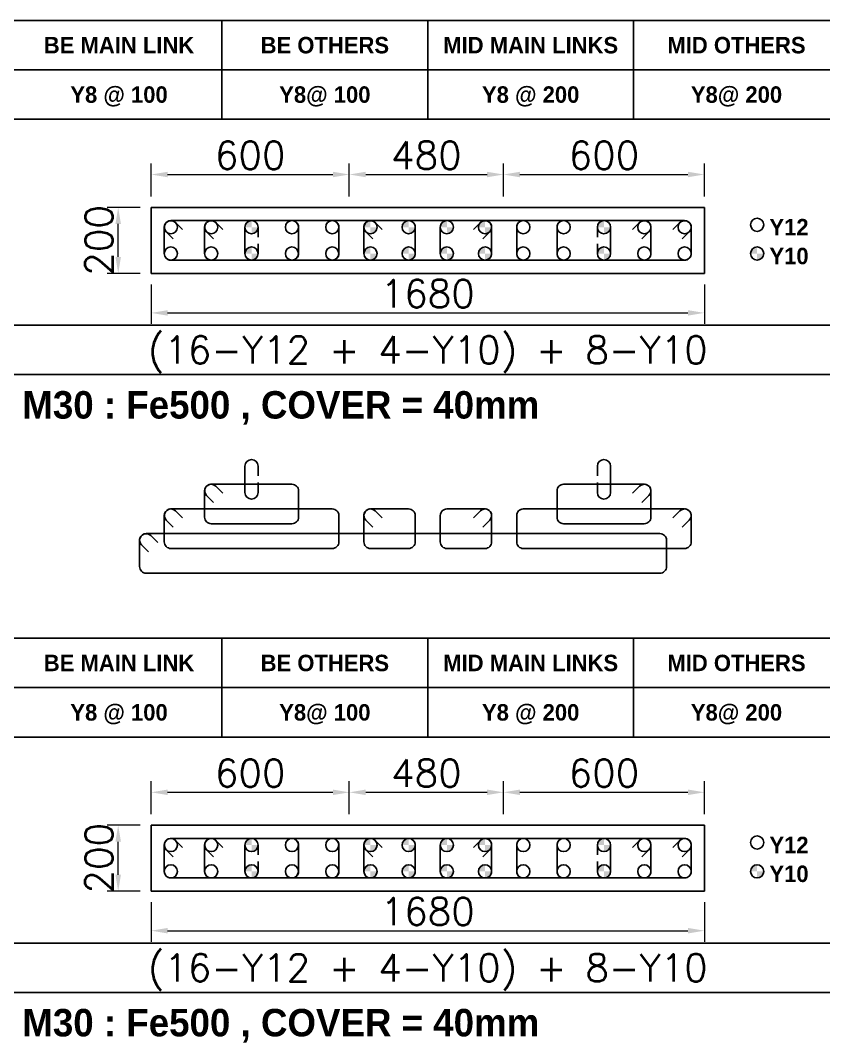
# Model space of a CAD drawing. Header units: millimetres. Extents: x -28707963 to -28231469, y 696001 to 896471.
# Drawn here: x -28305497 to -28298180, y 846090 to 855396 of the extents above; entities that cross this region are included whole.
import ezdxf
from ezdxf.enums import TextEntityAlignment as Align

# ---------------------------------------------------------------- set-up
doc = ezdxf.new("R2010")
doc.units = ezdxf.units.MM
doc.header["$MEASUREMENT"] = 0
doc.header["$PDMODE"] = 34
doc.header["$PDSIZE"] = -8
doc.layers.get('0').update_dxf_attribs({"lineweight": 5})
for name, color, linetype in [('09 COL TEXT-SCH', 2, 'Continuous'), ('14 REINF', 6, 'Continuous'), ('22 TABLE FRAME', 5, 'Continuous'), ('23 STIRRUPS', 5, 'Continuous'), ('TEXT', 4, 'Continuous')]:
    doc.layers.add(name, color=color, linetype=linetype)
doc.layers.add('19 COLUMN', color=1, linetype='Continuous', lineweight=25)
doc.styles.add('adani bold', font='')
doc.styles.add('ROMANS', font='simplex.shx')
doc.styles.get('adani bold').set_extended_font_data('Adani Bold', bold=True)
doc.dimstyles.new('D 50', dxfattribs={"dimscale": 100, "dimtxt": 3, "dimasz": 1.5, "dimexe": 1, "dimexo": 1, "dimgap": 0.5, "dimtad": 1, "dimdec": 0, "dimdsep": 46, "dimtxsty": 'ROMANS', "dimcen": 2.5, "dimclrd": 5, "dimclre": 5, "dimclrt": 4, "dimadec": 0, "dimazin": 0, "dimtfac": 1, "dimtdec": 0, "dimtmove": 0, "dimatfit": 3, "dimfxl": 1, "dimlwd": 0, "dimlwe": 0, "dimarcsym": 0})

# ---------------------------------------------------------------- blocks, each defined once
blk = doc.blocks.new('*D95')
at = {"color": 5, "lineweight": 0, "transparency": 16777216}
for p, q in [((-28304306.1, 847368.4), (-28304306.1, 847008.4)), ((-28299266.1, 847368.4), (-28299266.1, 847008.4)), ((-28304156.1, 847108.4), (-28299416.1, 847108.4))]:
    blk.add_line(p, q, dxfattribs=at)
at = {"color": 5, "transparency": 16777216}
for points in [[(-28304156.1, 847133.4), (-28304156.1, 847083.4), (-28304306.1, 847108.4)], [(-28299416.1, 847083.4), (-28299416.1, 847133.4), (-28299266.1, 847108.4)]]:
    blk.add_solid(points, dxfattribs=at)
at = {"layer": 'Defpoints', "color": 0, "transparency": 16777216}
for p in [(-28304306.1, 847468.4), (-28299266.1, 847468.4), (-28299266.1, 847108.4)]:
    blk.add_point(p, dxfattribs=at)
at = {"color": 4, "transparency": 16777216, "insert": (-28301786.1, 847283.4), "char_height": 250, "attachment_point": 5, "style": 'ROMANS'}
blk.add_mtext('1680', dxfattribs=at)
blk = doc.blocks.new('*D96')
at = {"color": 5, "lineweight": 0, "transparency": 16777216}
for p, q in [((-28304306.1, 852993.4), (-28304306.1, 852633.4)), ((-28299266.1, 852993.4), (-28299266.1, 852633.4)), ((-28304156.1, 852733.4), (-28299416.1, 852733.4))]:
    blk.add_line(p, q, dxfattribs=at)
at = {"color": 5, "transparency": 16777216}
for points in [[(-28304156.1, 852758.4), (-28304156.1, 852708.4), (-28304306.1, 852733.4)], [(-28299416.1, 852708.4), (-28299416.1, 852758.4), (-28299266.1, 852733.4)]]:
    blk.add_solid(points, dxfattribs=at)
at = {"layer": 'Defpoints', "color": 0, "transparency": 16777216}
for p in [(-28304306.1, 853093.4), (-28299266.1, 853093.4), (-28299266.1, 852733.4)]:
    blk.add_point(p, dxfattribs=at)
at = {"color": 4, "transparency": 16777216, "insert": (-28301786.1, 852908.4), "char_height": 250, "attachment_point": 5, "style": 'ROMANS'}
blk.add_mtext('1680', dxfattribs=at)
blk = doc.blocks.new('*D403')
at = {"color": 5, "lineweight": 0, "transparency": 16777216}
for p, q in [((-28304406.1, 848068.4), (-28304706.1, 848068.4)), ((-28304606.1, 847618.4), (-28304606.1, 847918.4)), ((-28304406.1, 847468.4), (-28304706.1, 847468.4))]:
    blk.add_line(p, q, dxfattribs=at)
at = {"color": 5, "transparency": 16777216}
for points in [[(-28304581.1, 847918.4), (-28304631.1, 847918.4), (-28304606.1, 848068.4)], [(-28304631.1, 847618.4), (-28304581.1, 847618.4), (-28304606.1, 847468.4)]]:
    blk.add_solid(points, dxfattribs=at)
at = {"layer": 'Defpoints', "color": 0, "transparency": 16777216}
for p in [(-28304606.1, 848068.4), (-28304306.1, 848068.4), (-28304306.1, 847468.4)]:
    blk.add_point(p, dxfattribs=at)
at = {"color": 4, "transparency": 16777216, "insert": (-28304781.1, 847768.4), "char_height": 250, "attachment_point": 5, "rotation": 90, "style": 'ROMANS'}
blk.add_mtext('200', dxfattribs=at)
blk = doc.blocks.new('*D404')
at = {"color": 5, "lineweight": 0, "transparency": 16777216}
for p, q in [((-28304306.1, 848168.4), (-28304306.1, 848468.4)), ((-28302500.7, 848168.4), (-28302500.7, 848468.4)), ((-28304156.1, 848368.4), (-28302650.7, 848368.4))]:
    blk.add_line(p, q, dxfattribs=at)
at = {"color": 5, "transparency": 16777216}
for points in [[(-28304156.1, 848393.4), (-28304156.1, 848343.4), (-28304306.1, 848368.4)], [(-28302650.7, 848343.4), (-28302650.7, 848393.4), (-28302500.7, 848368.4)]]:
    blk.add_solid(points, dxfattribs=at)
at = {"layer": 'Defpoints', "color": 0, "transparency": 16777216}
for p in [(-28302500.7, 848368.4), (-28304306.1, 848068.4), (-28302500.7, 848068.4)]:
    blk.add_point(p, dxfattribs=at)
at = {"color": 4, "transparency": 16777216, "insert": (-28303403.4, 848543.4), "char_height": 250, "attachment_point": 5, "style": 'ROMANS'}
blk.add_mtext('600', dxfattribs=at)
blk = doc.blocks.new('*D405')
at = {"color": 5, "lineweight": 0, "transparency": 16777216}
for p, q in [((-28302500.7, 848168.4), (-28302500.7, 848468.4)), ((-28301096.4, 848168.4), (-28301096.4, 848468.4)), ((-28302350.7, 848368.4), (-28301246.4, 848368.4))]:
    blk.add_line(p, q, dxfattribs=at)
at = {"color": 5, "transparency": 16777216}
for points in [[(-28302350.7, 848393.4), (-28302350.7, 848343.4), (-28302500.7, 848368.4)], [(-28301246.4, 848343.4), (-28301246.4, 848393.4), (-28301096.4, 848368.4)]]:
    blk.add_solid(points, dxfattribs=at)
at = {"layer": 'Defpoints', "color": 0, "transparency": 16777216}
for p in [(-28301096.4, 848368.4), (-28302500.7, 848068.4), (-28301096.4, 848068.4)]:
    blk.add_point(p, dxfattribs=at)
at = {"color": 4, "transparency": 16777216, "insert": (-28301798.6, 848543.4), "char_height": 250, "attachment_point": 5, "style": 'ROMANS'}
blk.add_mtext('480', dxfattribs=at)
blk = doc.blocks.new('*D406')
at = {"color": 5, "lineweight": 0, "transparency": 16777216}
for p, q in [((-28301096.4, 848168.4), (-28301096.4, 848468.4)), ((-28299266.1, 848168.4), (-28299266.1, 848468.4)), ((-28300946.4, 848368.4), (-28299416.1, 848368.4))]:
    blk.add_line(p, q, dxfattribs=at)
at = {"color": 5, "transparency": 16777216}
for points in [[(-28300946.4, 848393.4), (-28300946.4, 848343.4), (-28301096.4, 848368.4)], [(-28299416.1, 848343.4), (-28299416.1, 848393.4), (-28299266.1, 848368.4)]]:
    blk.add_solid(points, dxfattribs=at)
at = {"layer": 'Defpoints', "color": 0, "transparency": 16777216}
for p in [(-28299266.1, 848368.4), (-28301096.4, 848068.4), (-28299266.1, 848068.4)]:
    blk.add_point(p, dxfattribs=at)
at = {"color": 4, "transparency": 16777216, "insert": (-28300181.3, 848543.4), "char_height": 250, "attachment_point": 5, "style": 'ROMANS'}
blk.add_mtext('600', dxfattribs=at)
blk = doc.blocks.new('*D407')
at = {"color": 5, "lineweight": 0, "transparency": 16777216}
for p, q in [((-28304406.1, 853693.4), (-28304706.1, 853693.4)), ((-28304606.1, 853243.4), (-28304606.1, 853543.4)), ((-28304406.1, 853093.4), (-28304706.1, 853093.4))]:
    blk.add_line(p, q, dxfattribs=at)
at = {"color": 5, "transparency": 16777216}
for points in [[(-28304581.1, 853543.4), (-28304631.1, 853543.4), (-28304606.1, 853693.4)], [(-28304631.1, 853243.4), (-28304581.1, 853243.4), (-28304606.1, 853093.4)]]:
    blk.add_solid(points, dxfattribs=at)
at = {"layer": 'Defpoints', "color": 0, "transparency": 16777216}
for p in [(-28304606.1, 853693.4), (-28304306.1, 853693.4), (-28304306.1, 853093.4)]:
    blk.add_point(p, dxfattribs=at)
at = {"color": 4, "transparency": 16777216, "insert": (-28304781.1, 853393.4), "char_height": 250, "attachment_point": 5, "rotation": 90, "style": 'ROMANS'}
blk.add_mtext('200', dxfattribs=at)
blk = doc.blocks.new('*D408')
at = {"color": 5, "lineweight": 0, "transparency": 16777216}
for p, q in [((-28304306.1, 853793.4), (-28304306.1, 854093.4)), ((-28302500.7, 853793.4), (-28302500.7, 854093.4)), ((-28304156.1, 853993.4), (-28302650.7, 853993.4))]:
    blk.add_line(p, q, dxfattribs=at)
at = {"color": 5, "transparency": 16777216}
for points in [[(-28304156.1, 854018.4), (-28304156.1, 853968.4), (-28304306.1, 853993.4)], [(-28302650.7, 853968.4), (-28302650.7, 854018.4), (-28302500.7, 853993.4)]]:
    blk.add_solid(points, dxfattribs=at)
at = {"layer": 'Defpoints', "color": 0, "transparency": 16777216}
for p in [(-28302500.7, 853993.4), (-28304306.1, 853693.4), (-28302500.7, 853693.4)]:
    blk.add_point(p, dxfattribs=at)
at = {"color": 4, "transparency": 16777216, "insert": (-28303403.4, 854168.4), "char_height": 250, "attachment_point": 5, "style": 'ROMANS'}
blk.add_mtext('600', dxfattribs=at)
blk = doc.blocks.new('*D409')
at = {"color": 5, "lineweight": 0, "transparency": 16777216}
for p, q in [((-28302500.7, 853793.4), (-28302500.7, 854093.4)), ((-28301096.4, 853793.4), (-28301096.4, 854093.4)), ((-28302350.7, 853993.4), (-28301246.4, 853993.4))]:
    blk.add_line(p, q, dxfattribs=at)
at = {"color": 5, "transparency": 16777216}
for points in [[(-28302350.7, 854018.4), (-28302350.7, 853968.4), (-28302500.7, 853993.4)], [(-28301246.4, 853968.4), (-28301246.4, 854018.4), (-28301096.4, 853993.4)]]:
    blk.add_solid(points, dxfattribs=at)
at = {"layer": 'Defpoints', "color": 0, "transparency": 16777216}
for p in [(-28301096.4, 853993.4), (-28302500.7, 853693.4), (-28301096.4, 853693.4)]:
    blk.add_point(p, dxfattribs=at)
at = {"color": 4, "transparency": 16777216, "insert": (-28301798.6, 854168.4), "char_height": 250, "attachment_point": 5, "style": 'ROMANS'}
blk.add_mtext('480', dxfattribs=at)
blk = doc.blocks.new('*D410')
at = {"color": 5, "lineweight": 0, "transparency": 16777216}
for p, q in [((-28301096.4, 853793.4), (-28301096.4, 854093.4)), ((-28299266.1, 853793.4), (-28299266.1, 854093.4)), ((-28300946.4, 853993.4), (-28299416.1, 853993.4))]:
    blk.add_line(p, q, dxfattribs=at)
at = {"color": 5, "transparency": 16777216}
for points in [[(-28300946.4, 854018.4), (-28300946.4, 853968.4), (-28301096.4, 853993.4)], [(-28299416.1, 853968.4), (-28299416.1, 854018.4), (-28299266.1, 853993.4)]]:
    blk.add_solid(points, dxfattribs=at)
at = {"layer": 'Defpoints', "color": 0, "transparency": 16777216}
for p in [(-28299266.1, 853993.4), (-28301096.4, 853693.4), (-28299266.1, 853693.4)]:
    blk.add_point(p, dxfattribs=at)
at = {"color": 4, "transparency": 16777216, "insert": (-28300181.3, 854168.4), "char_height": 250, "attachment_point": 5, "style": 'ROMANS'}
blk.add_mtext('600', dxfattribs=at)

msp = doc.modelspace()

# ---------------------------------------------------------------- hatches: boundary and pattern name
at = {"layer": '14 REINF'}
h = msp.add_hatch(color=6, dxfattribs=at)
edge = h.paths.add_edge_path(flags=0)
edge.add_line((-28303451.1, 853513.4), (-28303391.1, 853513.4))
edge.add_line((-28303391.1, 853513.4), (-28303391.1, 853573.4))
edge.add_arc((-28303391.1, 853513.4), 60, 90, 180)
edge = h.paths.add_edge_path(flags=0)
edge.add_line((-28303331.1, 853513.4), (-28303391.1, 853513.4))
edge.add_line((-28303391.1, 853513.4), (-28303391.1, 853453.4))
edge.add_arc((-28303391.1, 853513.4), 60, 270, 360)
h = msp.add_hatch(color=6, dxfattribs=at)
edge = h.paths.add_edge_path(flags=0)
edge.add_line((-28302368.1, 853513.4), (-28302308.1, 853513.4))
edge.add_line((-28302308.1, 853513.4), (-28302308.1, 853573.4))
edge.add_arc((-28302308.1, 853513.4), 60, 90, 180)
edge = h.paths.add_edge_path(flags=0)
edge.add_line((-28302248.1, 853513.4), (-28302308.1, 853513.4))
edge.add_line((-28302308.1, 853513.4), (-28302308.1, 853453.4))
edge.add_arc((-28302308.1, 853513.4), 60, 270, 360)
h = msp.add_hatch(color=6, dxfattribs=at)
edge = h.paths.add_edge_path(flags=0)
edge.add_line((-28302020.1, 853513.4), (-28301960.1, 853513.4))
edge.add_line((-28301960.1, 853513.4), (-28301960.1, 853573.4))
edge.add_arc((-28301960.1, 853513.4), 60, 90, 180)
edge = h.paths.add_edge_path(flags=0)
edge.add_line((-28301900.1, 853513.4), (-28301960.1, 853513.4))
edge.add_line((-28301960.1, 853513.4), (-28301960.1, 853453.4))
edge.add_arc((-28301960.1, 853513.4), 60, 270, 360)
h = msp.add_hatch(color=6, dxfattribs=at)
edge = h.paths.add_edge_path(flags=0)
edge.add_line((-28301672.1, 853513.4), (-28301612.1, 853513.4))
edge.add_line((-28301612.1, 853513.4), (-28301612.1, 853573.4))
edge.add_arc((-28301612.1, 853513.4), 60, 90, 180)
edge = h.paths.add_edge_path(flags=0)
edge.add_line((-28301552.1, 853513.4), (-28301612.1, 853513.4))
edge.add_line((-28301612.1, 853513.4), (-28301612.1, 853453.4))
edge.add_arc((-28301612.1, 853513.4), 60, 270, 360)
h = msp.add_hatch(color=6, dxfattribs=at)
edge = h.paths.add_edge_path(flags=0)
edge.add_line((-28301324.1, 853513.4), (-28301264.1, 853513.4))
edge.add_line((-28301264.1, 853513.4), (-28301264.1, 853573.4))
edge.add_arc((-28301264.1, 853513.4), 60, 90, 180)
edge = h.paths.add_edge_path(flags=0)
edge.add_line((-28301204.1, 853513.4), (-28301264.1, 853513.4))
edge.add_line((-28301264.1, 853513.4), (-28301264.1, 853453.4))
edge.add_arc((-28301264.1, 853513.4), 60, 270, 360)
h = msp.add_hatch(color=6, dxfattribs=at)
edge = h.paths.add_edge_path(flags=0)
edge.add_line((-28300241.1, 853513.4), (-28300181.1, 853513.4))
edge.add_line((-28300181.1, 853513.4), (-28300181.1, 853573.4))
edge.add_arc((-28300181.1, 853513.4), 60, 90, 180)
edge = h.paths.add_edge_path(flags=0)
edge.add_line((-28300121.1, 853513.4), (-28300181.1, 853513.4))
edge.add_line((-28300181.1, 853513.4), (-28300181.1, 853453.4))
edge.add_arc((-28300181.1, 853513.4), 60, 270, 360)
h = msp.add_hatch(color=6, dxfattribs=at)
edge = h.paths.add_edge_path(flags=0)
edge.add_line((-28303451.1, 853273.4), (-28303391.1, 853273.4))
edge.add_line((-28303391.1, 853273.4), (-28303391.1, 853333.4))
edge.add_arc((-28303391.1, 853273.4), 60, 90, 180)
edge = h.paths.add_edge_path(flags=0)
edge.add_line((-28303331.1, 853273.4), (-28303391.1, 853273.4))
edge.add_line((-28303391.1, 853273.4), (-28303391.1, 853213.4))
edge.add_arc((-28303391.1, 853273.4), 60, 270, 360)
h = msp.add_hatch(color=6, dxfattribs=at)
edge = h.paths.add_edge_path(flags=0)
edge.add_line((-28302368.1, 853273.4), (-28302308.1, 853273.4))
edge.add_line((-28302308.1, 853273.4), (-28302308.1, 853333.4))
edge.add_arc((-28302308.1, 853273.4), 60, 90, 180)
edge = h.paths.add_edge_path(flags=0)
edge.add_line((-28302248.1, 853273.4), (-28302308.1, 853273.4))
edge.add_line((-28302308.1, 853273.4), (-28302308.1, 853213.4))
edge.add_arc((-28302308.1, 853273.4), 60, 270, 360)
h = msp.add_hatch(color=6, dxfattribs=at)
edge = h.paths.add_edge_path(flags=0)
edge.add_line((-28302020.1, 853273.4), (-28301960.1, 853273.4))
edge.add_line((-28301960.1, 853273.4), (-28301960.1, 853333.4))
edge.add_arc((-28301960.1, 853273.4), 60, 90, 180)
edge = h.paths.add_edge_path(flags=0)
edge.add_line((-28301900.1, 853273.4), (-28301960.1, 853273.4))
edge.add_line((-28301960.1, 853273.4), (-28301960.1, 853213.4))
edge.add_arc((-28301960.1, 853273.4), 60, 270, 360)
h = msp.add_hatch(color=6, dxfattribs=at)
edge = h.paths.add_edge_path(flags=0)
edge.add_line((-28301672.1, 853273.4), (-28301612.1, 853273.4))
edge.add_line((-28301612.1, 853273.4), (-28301612.1, 853333.4))
edge.add_arc((-28301612.1, 853273.4), 60, 90, 180)
edge = h.paths.add_edge_path(flags=0)
edge.add_line((-28301552.1, 853273.4), (-28301612.1, 853273.4))
edge.add_line((-28301612.1, 853273.4), (-28301612.1, 853213.4))
edge.add_arc((-28301612.1, 853273.4), 60, 270, 360)
h = msp.add_hatch(color=6, dxfattribs=at)
edge = h.paths.add_edge_path(flags=0)
edge.add_line((-28301324.1, 853273.4), (-28301264.1, 853273.4))
edge.add_line((-28301264.1, 853273.4), (-28301264.1, 853333.4))
edge.add_arc((-28301264.1, 853273.4), 60, 90, 180)
edge = h.paths.add_edge_path(flags=0)
edge.add_line((-28301204.1, 853273.4), (-28301264.1, 853273.4))
edge.add_line((-28301264.1, 853273.4), (-28301264.1, 853213.4))
edge.add_arc((-28301264.1, 853273.4), 60, 270, 360)
h = msp.add_hatch(color=6, dxfattribs=at)
edge = h.paths.add_edge_path(flags=0)
edge.add_line((-28300241.1, 853273.4), (-28300181.1, 853273.4))
edge.add_line((-28300181.1, 853273.4), (-28300181.1, 853333.4))
edge.add_arc((-28300181.1, 853273.4), 60, 90, 180)
edge = h.paths.add_edge_path(flags=0)
edge.add_line((-28300121.1, 853273.4), (-28300181.1, 853273.4))
edge.add_line((-28300181.1, 853273.4), (-28300181.1, 853213.4))
edge.add_arc((-28300181.1, 853273.4), 60, 270, 360)
h = msp.add_hatch(color=6, dxfattribs=at)
edge = h.paths.add_edge_path(flags=0)
edge.add_line((-28298846.1, 853273.4), (-28298786.1, 853273.4))
edge.add_line((-28298786.1, 853273.4), (-28298786.1, 853333.4))
edge.add_arc((-28298786.1, 853273.4), 60, 90, 180)
edge = h.paths.add_edge_path(flags=0)
edge.add_line((-28298726.1, 853273.4), (-28298786.1, 853273.4))
edge.add_line((-28298786.1, 853273.4), (-28298786.1, 853213.4))
edge.add_arc((-28298786.1, 853273.4), 60, 270, 360)
h = msp.add_hatch(color=6, dxfattribs=at)
edge = h.paths.add_edge_path(flags=0)
edge.add_line((-28303451.1, 847888.4), (-28303391.1, 847888.4))
edge.add_line((-28303391.1, 847888.4), (-28303391.1, 847948.4))
edge.add_arc((-28303391.1, 847888.4), 60, 90, 180)
edge = h.paths.add_edge_path(flags=0)
edge.add_line((-28303331.1, 847888.4), (-28303391.1, 847888.4))
edge.add_line((-28303391.1, 847888.4), (-28303391.1, 847828.4))
edge.add_arc((-28303391.1, 847888.4), 60, 270, 360)
h = msp.add_hatch(color=6, dxfattribs=at)
edge = h.paths.add_edge_path(flags=0)
edge.add_line((-28302368.1, 847888.4), (-28302308.1, 847888.4))
edge.add_line((-28302308.1, 847888.4), (-28302308.1, 847948.4))
edge.add_arc((-28302308.1, 847888.4), 60, 90, 180)
edge = h.paths.add_edge_path(flags=0)
edge.add_line((-28302248.1, 847888.4), (-28302308.1, 847888.4))
edge.add_line((-28302308.1, 847888.4), (-28302308.1, 847828.4))
edge.add_arc((-28302308.1, 847888.4), 60, 270, 360)
h = msp.add_hatch(color=6, dxfattribs=at)
edge = h.paths.add_edge_path(flags=0)
edge.add_line((-28302020.1, 847888.4), (-28301960.1, 847888.4))
edge.add_line((-28301960.1, 847888.4), (-28301960.1, 847948.4))
edge.add_arc((-28301960.1, 847888.4), 60, 90, 180)
edge = h.paths.add_edge_path(flags=0)
edge.add_line((-28301900.1, 847888.4), (-28301960.1, 847888.4))
edge.add_line((-28301960.1, 847888.4), (-28301960.1, 847828.4))
edge.add_arc((-28301960.1, 847888.4), 60, 270, 360)
h = msp.add_hatch(color=6, dxfattribs=at)
edge = h.paths.add_edge_path(flags=0)
edge.add_line((-28301672.1, 847888.4), (-28301612.1, 847888.4))
edge.add_line((-28301612.1, 847888.4), (-28301612.1, 847948.4))
edge.add_arc((-28301612.1, 847888.4), 60, 90, 180)
edge = h.paths.add_edge_path(flags=0)
edge.add_line((-28301552.1, 847888.4), (-28301612.1, 847888.4))
edge.add_line((-28301612.1, 847888.4), (-28301612.1, 847828.4))
edge.add_arc((-28301612.1, 847888.4), 60, 270, 360)
h = msp.add_hatch(color=6, dxfattribs=at)
edge = h.paths.add_edge_path(flags=0)
edge.add_line((-28301324.1, 847888.4), (-28301264.1, 847888.4))
edge.add_line((-28301264.1, 847888.4), (-28301264.1, 847948.4))
edge.add_arc((-28301264.1, 847888.4), 60, 90, 180)
edge = h.paths.add_edge_path(flags=0)
edge.add_line((-28301204.1, 847888.4), (-28301264.1, 847888.4))
edge.add_line((-28301264.1, 847888.4), (-28301264.1, 847828.4))
edge.add_arc((-28301264.1, 847888.4), 60, 270, 360)
h = msp.add_hatch(color=6, dxfattribs=at)
edge = h.paths.add_edge_path(flags=0)
edge.add_line((-28300241.1, 847888.4), (-28300181.1, 847888.4))
edge.add_line((-28300181.1, 847888.4), (-28300181.1, 847948.4))
edge.add_arc((-28300181.1, 847888.4), 60, 90, 180)
edge = h.paths.add_edge_path(flags=0)
edge.add_line((-28300121.1, 847888.4), (-28300181.1, 847888.4))
edge.add_line((-28300181.1, 847888.4), (-28300181.1, 847828.4))
edge.add_arc((-28300181.1, 847888.4), 60, 270, 360)
h = msp.add_hatch(color=6, dxfattribs=at)
edge = h.paths.add_edge_path(flags=0)
edge.add_line((-28303451.1, 847648.4), (-28303391.1, 847648.4))
edge.add_line((-28303391.1, 847648.4), (-28303391.1, 847708.4))
edge.add_arc((-28303391.1, 847648.4), 60, 90, 180)
edge = h.paths.add_edge_path(flags=0)
edge.add_line((-28303331.1, 847648.4), (-28303391.1, 847648.4))
edge.add_line((-28303391.1, 847648.4), (-28303391.1, 847588.4))
edge.add_arc((-28303391.1, 847648.4), 60, 270, 360)
h = msp.add_hatch(color=6, dxfattribs=at)
edge = h.paths.add_edge_path(flags=0)
edge.add_line((-28302368.1, 847648.4), (-28302308.1, 847648.4))
edge.add_line((-28302308.1, 847648.4), (-28302308.1, 847708.4))
edge.add_arc((-28302308.1, 847648.4), 60, 90, 180)
edge = h.paths.add_edge_path(flags=0)
edge.add_line((-28302248.1, 847648.4), (-28302308.1, 847648.4))
edge.add_line((-28302308.1, 847648.4), (-28302308.1, 847588.4))
edge.add_arc((-28302308.1, 847648.4), 60, 270, 360)
h = msp.add_hatch(color=6, dxfattribs=at)
edge = h.paths.add_edge_path(flags=0)
edge.add_line((-28302020.1, 847648.4), (-28301960.1, 847648.4))
edge.add_line((-28301960.1, 847648.4), (-28301960.1, 847708.4))
edge.add_arc((-28301960.1, 847648.4), 60, 90, 180)
edge = h.paths.add_edge_path(flags=0)
edge.add_line((-28301900.1, 847648.4), (-28301960.1, 847648.4))
edge.add_line((-28301960.1, 847648.4), (-28301960.1, 847588.4))
edge.add_arc((-28301960.1, 847648.4), 60, 270, 360)
h = msp.add_hatch(color=6, dxfattribs=at)
edge = h.paths.add_edge_path(flags=0)
edge.add_line((-28301672.1, 847648.4), (-28301612.1, 847648.4))
edge.add_line((-28301612.1, 847648.4), (-28301612.1, 847708.4))
edge.add_arc((-28301612.1, 847648.4), 60, 90, 180)
edge = h.paths.add_edge_path(flags=0)
edge.add_line((-28301552.1, 847648.4), (-28301612.1, 847648.4))
edge.add_line((-28301612.1, 847648.4), (-28301612.1, 847588.4))
edge.add_arc((-28301612.1, 847648.4), 60, 270, 360)
h = msp.add_hatch(color=6, dxfattribs=at)
edge = h.paths.add_edge_path(flags=0)
edge.add_line((-28301324.1, 847648.4), (-28301264.1, 847648.4))
edge.add_line((-28301264.1, 847648.4), (-28301264.1, 847708.4))
edge.add_arc((-28301264.1, 847648.4), 60, 90, 180)
edge = h.paths.add_edge_path(flags=0)
edge.add_line((-28301204.1, 847648.4), (-28301264.1, 847648.4))
edge.add_line((-28301264.1, 847648.4), (-28301264.1, 847588.4))
edge.add_arc((-28301264.1, 847648.4), 60, 270, 360)
h = msp.add_hatch(color=6, dxfattribs=at)
edge = h.paths.add_edge_path(flags=0)
edge.add_line((-28300241.1, 847648.4), (-28300181.1, 847648.4))
edge.add_line((-28300181.1, 847648.4), (-28300181.1, 847708.4))
edge.add_arc((-28300181.1, 847648.4), 60, 90, 180)
edge = h.paths.add_edge_path(flags=0)
edge.add_line((-28300121.1, 847648.4), (-28300181.1, 847648.4))
edge.add_line((-28300181.1, 847648.4), (-28300181.1, 847588.4))
edge.add_arc((-28300181.1, 847648.4), 60, 270, 360)
h = msp.add_hatch(color=6, dxfattribs=at)
edge = h.paths.add_edge_path(flags=0)
edge.add_line((-28298846.1, 847648.4), (-28298786.1, 847648.4))
edge.add_line((-28298786.1, 847648.4), (-28298786.1, 847708.4))
edge.add_arc((-28298786.1, 847648.4), 60, 90, 180)
edge = h.paths.add_edge_path(flags=0)
edge.add_line((-28298726.1, 847648.4), (-28298786.1, 847648.4))
edge.add_line((-28298786.1, 847648.4), (-28298786.1, 847588.4))
edge.add_arc((-28298786.1, 847648.4), 60, 270, 360)

# ---------------------------------------------------------------- linework, layer by layer
at = {"layer": '14 REINF', "color": 6}
for centre in [(-28304126.1, 853513.4), (-28303758.6, 853513.4), (-28303391.1, 853513.4), (-28303023.6, 853513.4), (-28302656.1, 853513.4), (-28302308.1, 853513.4), (-28301960.1, 853513.4), (-28301612.1, 853513.4), (-28301264.1, 853513.4), (-28300916.1, 853513.4), (-28300548.6, 853513.4), (-28300181.1, 853513.4), (-28299813.6, 853513.4), (-28299446.1, 853513.4), (-28298786.1, 853535.9), (-28304126.1, 853273.4), (-28303758.6, 853273.4), (-28303391.1, 853273.4), (-28303023.6, 853273.4), (-28302656.1, 853273.4), (-28302308.1, 853273.4), (-28301960.1, 853273.4), (-28301612.1, 853273.4), (-28301264.1, 853273.4), (-28300916.1, 853273.4), (-28300548.6, 853273.4), (-28300181.1, 853273.4), (-28299813.6, 853273.4), (-28299446.1, 853273.4), (-28298786.1, 853273.4), (-28304126.1, 847888.4), (-28303758.6, 847888.4), (-28303391.1, 847888.4), (-28303023.6, 847888.4), (-28302656.1, 847888.4), (-28302308.1, 847888.4), (-28301960.1, 847888.4), (-28301612.1, 847888.4), (-28301264.1, 847888.4), (-28300916.1, 847888.4), (-28300548.6, 847888.4), (-28300181.1, 847888.4), (-28299813.6, 847888.4), (-28299446.1, 847888.4), (-28298786.1, 847910.9), (-28304126.1, 847648.4), (-28303758.6, 847648.4), (-28303391.1, 847648.4), (-28303023.6, 847648.4), (-28302656.1, 847648.4), (-28302308.1, 847648.4), (-28301960.1, 847648.4), (-28301612.1, 847648.4), (-28301264.1, 847648.4), (-28300916.1, 847648.4), (-28300548.6, 847648.4), (-28300181.1, 847648.4), (-28299813.6, 847648.4), (-28299446.1, 847648.4), (-28298786.1, 847648.4)]:
    msp.add_circle(centre, 60, dxfattribs=at)
at = {"layer": '19 COLUMN', "color": 4}
for points in [[(-28299266.1, 853693.4), (-28304306.1, 853693.4)], [(-28304306.1, 853693.4), (-28304306.1, 853093.4)], [(-28299266.1, 853093.4), (-28299266.1, 853693.4)], [(-28304306.1, 853093.4), (-28299266.1, 853093.4)], [(-28299266.1, 848068.4), (-28304306.1, 848068.4)], [(-28304306.1, 848068.4), (-28304306.1, 847468.4)], [(-28299266.1, 847468.4), (-28299266.1, 848068.4)], [(-28304306.1, 847468.4), (-28299266.1, 847468.4)]]:
    msp.add_lwpolyline(points, dxfattribs=at)
at = {"layer": '22 TABLE FRAME', "color": 5, "linetype": 'Continuous'}
for p, q in [((-28330286.1, 855396.2), (-28245536.1, 855396.2)), ((-28303661.1, 855396.2), (-28303661.1, 854496.2)), ((-28301786.1, 855396.2), (-28301786.1, 854496.2)), ((-28299911.1, 855396.2), (-28299911.1, 854496.2)), ((-28330286.1, 854946.2), (-28245536.1, 854946.2)), ((-28330286.1, 854496.2), (-28245536.1, 854496.2)), ((-28330286.1, 852621.2), (-28245536.1, 852621.2)), ((-28334786.1, 852171.2), (-28245536.1, 852171.2)), ((-28330286.1, 849771.2), (-28245536.1, 849771.2)), ((-28303661.1, 849771.2), (-28303661.1, 848871.2)), ((-28301786.1, 849771.2), (-28301786.1, 848871.2)), ((-28299911.1, 849771.2), (-28299911.1, 848871.2)), ((-28330286.1, 849321.2), (-28245536.1, 849321.2)), ((-28330286.1, 848871.2), (-28245536.1, 848871.2)), ((-28330286.1, 846996.2), (-28245536.1, 846996.2)), ((-28334786.1, 846546.2), (-28245536.1, 846546.2))]:
    msp.add_line(p, q, dxfattribs=at)
at = {"layer": '23 STIRRUPS', "color": 5}
for points in [[(-28304104.9, 853407.3), (-28304168.5, 853470.9, -0.668178), (-28304126.1, 853573.4), (-28299446.1, 853573.4, -0.414214), (-28299386.1, 853513.4), (-28299386.1, 853273.4, -0.414214), (-28299446.1, 853213.4), (-28304126.1, 853213.4, -0.414214), (-28304186.1, 853273.4), (-28304186.1, 853513.4, -0.668179), (-28304083.7, 853555.8), (-28304020, 853492.1)], [(-28304104.9, 853407.3), (-28304168.5, 853470.9, -0.668178), (-28304126.1, 853573.4), (-28302656.1, 853573.4, -0.414214), (-28302596.1, 853513.4), (-28302596.1, 853273.4, -0.414214), (-28302656.1, 853213.4), (-28304126.1, 853213.4, -0.414214), (-28304186.1, 853273.4), (-28304186.1, 853513.4, -0.668179), (-28304083.7, 853555.8), (-28304020, 853492.1)], [(-28303737.4, 853407.3), (-28303801, 853470.9, -0.668178), (-28303758.6, 853573.4), (-28303023.6, 853573.4, -0.414214), (-28302963.6, 853513.4), (-28302963.6, 853273.4, -0.414214), (-28303023.6, 853213.4), (-28303758.6, 853213.4, -0.414214), (-28303818.6, 853273.4), (-28303818.6, 853513.4, -0.668179), (-28303716.2, 853555.8), (-28303652.5, 853492.1)], [(-28303331.1, 853363.4), (-28303331.1, 853273.4, -1), (-28303451.1, 853273.4), (-28303451.1, 853513.4, -1), (-28303331.1, 853513.4), (-28303331.1, 853423.4)], [(-28302286.9, 853407.3), (-28302350.5, 853470.9, -0.668178), (-28302308.1, 853573.4), (-28301960.1, 853573.4, -0.414214), (-28301900.1, 853513.4), (-28301900.1, 853273.4, -0.414214), (-28301960.1, 853213.4), (-28302308.1, 853213.4, -0.414214), (-28302368.1, 853273.4), (-28302368.1, 853513.4, -0.668179), (-28302265.7, 853555.8), (-28302202, 853492.1)], [(-28301370.2, 853492.1), (-28301306.5, 853555.8, -0.668179), (-28301204.1, 853513.4), (-28301204.1, 853273.4, -0.414214), (-28301264.1, 853213.4), (-28301612.1, 853213.4, -0.414214), (-28301672.1, 853273.4), (-28301672.1, 853513.4, -0.414214), (-28301612.1, 853573.4), (-28301264.1, 853573.4, -0.668178), (-28301221.7, 853470.9), (-28301285.3, 853407.3)], [(-28299552.2, 853492.1), (-28299488.5, 853555.8, -0.668179), (-28299386.1, 853513.4), (-28299386.1, 853273.4, -0.414214), (-28299446.1, 853213.4), (-28300916.1, 853213.4, -0.414214), (-28300976.1, 853273.4), (-28300976.1, 853513.4, -0.414214), (-28300916.1, 853573.4), (-28299446.1, 853573.4, -0.668178), (-28299403.7, 853470.9), (-28299467.3, 853407.3)], [(-28299919.7, 853492.1), (-28299856, 853555.8, -0.668179), (-28299753.6, 853513.4), (-28299753.6, 853273.4, -0.414214), (-28299813.6, 853213.4), (-28300548.6, 853213.4, -0.414214), (-28300608.6, 853273.4), (-28300608.6, 853513.4, -0.414214), (-28300548.6, 853573.4), (-28299813.6, 853573.4, -0.668178), (-28299771.2, 853470.9), (-28299834.8, 853407.3)], [(-28300241.1, 853423.4), (-28300241.1, 853513.4, -1), (-28300121.1, 853513.4), (-28300121.1, 853273.4, -1), (-28300241.1, 853273.4), (-28300241.1, 853363.4)], [(-28303331.1, 851188.4), (-28303331.1, 851098.4, -1), (-28303451.1, 851098.4), (-28303451.1, 851338.4, -1), (-28303331.1, 851338.4), (-28303331.1, 851248.4)], [(-28300241.1, 851248.4), (-28300241.1, 851338.4, -1), (-28300121.1, 851338.4), (-28300121.1, 851098.4, -1), (-28300241.1, 851098.4), (-28300241.1, 851188.4)], [(-28303737.4, 851007.3), (-28303801, 851070.9, -0.668178), (-28303758.6, 851173.4), (-28303023.6, 851173.4, -0.414214), (-28302963.6, 851113.4), (-28302963.6, 850873.4, -0.414214), (-28303023.6, 850813.4), (-28303758.6, 850813.4, -0.414214), (-28303818.6, 850873.4), (-28303818.6, 851113.4, -0.668179), (-28303716.2, 851155.8), (-28303652.5, 851092.1)], [(-28299919.7, 851092.1), (-28299856, 851155.8, -0.668179), (-28299753.6, 851113.4), (-28299753.6, 850873.4, -0.414214), (-28299813.6, 850813.4), (-28300548.6, 850813.4, -0.414214), (-28300608.6, 850873.4), (-28300608.6, 851113.4, -0.414214), (-28300548.6, 851173.4), (-28299813.6, 851173.4, -0.668178), (-28299771.2, 851070.9), (-28299834.8, 851007.3)], [(-28304104.9, 850782.3), (-28304168.5, 850845.9, -0.668178), (-28304126.1, 850948.4), (-28302656.1, 850948.4, -0.414214), (-28302596.1, 850888.4), (-28302596.1, 850648.4, -0.414214), (-28302656.1, 850588.4), (-28304126.1, 850588.4, -0.414214), (-28304186.1, 850648.4), (-28304186.1, 850888.4, -0.668179), (-28304083.7, 850930.8), (-28304020, 850867.1)], [(-28302286.9, 850782.3), (-28302350.5, 850845.9, -0.668178), (-28302308.1, 850948.4), (-28301960.1, 850948.4, -0.414214), (-28301900.1, 850888.4), (-28301900.1, 850648.4, -0.414214), (-28301960.1, 850588.4), (-28302308.1, 850588.4, -0.414214), (-28302368.1, 850648.4), (-28302368.1, 850888.4, -0.668179), (-28302265.7, 850930.8), (-28302202, 850867.1)], [(-28301370.2, 850867.1), (-28301306.5, 850930.8, -0.668179), (-28301204.1, 850888.4), (-28301204.1, 850648.4, -0.414214), (-28301264.1, 850588.4), (-28301612.1, 850588.4, -0.414214), (-28301672.1, 850648.4), (-28301672.1, 850888.4, -0.414214), (-28301612.1, 850948.4), (-28301264.1, 850948.4, -0.668178), (-28301221.7, 850845.9), (-28301285.3, 850782.3)], [(-28299552.2, 850867.1), (-28299488.5, 850930.8, -0.668179), (-28299386.1, 850888.4), (-28299386.1, 850648.4, -0.414214), (-28299446.1, 850588.4), (-28300916.1, 850588.4, -0.414214), (-28300976.1, 850648.4), (-28300976.1, 850888.4, -0.414214), (-28300916.1, 850948.4), (-28299446.1, 850948.4, -0.668178), (-28299403.7, 850845.9), (-28299467.3, 850782.3)], [(-28304329.9, 850557.3), (-28304393.5, 850620.9, -0.668178), (-28304351.1, 850723.4), (-28299671.1, 850723.4, -0.414214), (-28299611.1, 850663.4), (-28299611.1, 850423.4, -0.414214), (-28299671.1, 850363.4), (-28304351.1, 850363.4, -0.414214), (-28304411.1, 850423.4), (-28304411.1, 850663.4, -0.668179), (-28304308.7, 850705.8), (-28304245, 850642.1)], [(-28304104.9, 847782.3), (-28304168.5, 847845.9, -0.668178), (-28304126.1, 847948.4), (-28299446.1, 847948.4, -0.414214), (-28299386.1, 847888.4), (-28299386.1, 847648.4, -0.414214), (-28299446.1, 847588.4), (-28304126.1, 847588.4, -0.414214), (-28304186.1, 847648.4), (-28304186.1, 847888.4, -0.668179), (-28304083.7, 847930.8), (-28304020, 847867.1)], [(-28304104.9, 847782.3), (-28304168.5, 847845.9, -0.668178), (-28304126.1, 847948.4), (-28302656.1, 847948.4, -0.414214), (-28302596.1, 847888.4), (-28302596.1, 847648.4, -0.414214), (-28302656.1, 847588.4), (-28304126.1, 847588.4, -0.414214), (-28304186.1, 847648.4), (-28304186.1, 847888.4, -0.668179), (-28304083.7, 847930.8), (-28304020, 847867.1)], [(-28303737.4, 847782.3), (-28303801, 847845.9, -0.668178), (-28303758.6, 847948.4), (-28303023.6, 847948.4, -0.414214), (-28302963.6, 847888.4), (-28302963.6, 847648.4, -0.414214), (-28303023.6, 847588.4), (-28303758.6, 847588.4, -0.414214), (-28303818.6, 847648.4), (-28303818.6, 847888.4, -0.668179), (-28303716.2, 847930.8), (-28303652.5, 847867.1)], [(-28303331.1, 847738.4), (-28303331.1, 847648.4, -1), (-28303451.1, 847648.4), (-28303451.1, 847888.4, -1), (-28303331.1, 847888.4), (-28303331.1, 847798.4)], [(-28302286.9, 847782.3), (-28302350.5, 847845.9, -0.668178), (-28302308.1, 847948.4), (-28301960.1, 847948.4, -0.414214), (-28301900.1, 847888.4), (-28301900.1, 847648.4, -0.414214), (-28301960.1, 847588.4), (-28302308.1, 847588.4, -0.414214), (-28302368.1, 847648.4), (-28302368.1, 847888.4, -0.668179), (-28302265.7, 847930.8), (-28302202, 847867.1)], [(-28301370.2, 847867.1), (-28301306.5, 847930.8, -0.668179), (-28301204.1, 847888.4), (-28301204.1, 847648.4, -0.414214), (-28301264.1, 847588.4), (-28301612.1, 847588.4, -0.414214), (-28301672.1, 847648.4), (-28301672.1, 847888.4, -0.414214), (-28301612.1, 847948.4), (-28301264.1, 847948.4, -0.668178), (-28301221.7, 847845.9), (-28301285.3, 847782.3)], [(-28299552.2, 847867.1), (-28299488.5, 847930.8, -0.668179), (-28299386.1, 847888.4), (-28299386.1, 847648.4, -0.414214), (-28299446.1, 847588.4), (-28300916.1, 847588.4, -0.414214), (-28300976.1, 847648.4), (-28300976.1, 847888.4, -0.414214), (-28300916.1, 847948.4), (-28299446.1, 847948.4, -0.668178), (-28299403.7, 847845.9), (-28299467.3, 847782.3)], [(-28299919.7, 847867.1), (-28299856, 847930.8, -0.668179), (-28299753.6, 847888.4), (-28299753.6, 847648.4, -0.414214), (-28299813.6, 847588.4), (-28300548.6, 847588.4, -0.414214), (-28300608.6, 847648.4), (-28300608.6, 847888.4, -0.414214), (-28300548.6, 847948.4), (-28299813.6, 847948.4, -0.668178), (-28299771.2, 847845.9), (-28299834.8, 847782.3)], [(-28300241.1, 847798.4), (-28300241.1, 847888.4, -1), (-28300121.1, 847888.4), (-28300121.1, 847648.4, -1), (-28300241.1, 847648.4), (-28300241.1, 847738.4)]]:
    msp.add_lwpolyline(points, format="xyb", dxfattribs=at)

# ---------------------------------------------------------------- texts
at = {"layer": '09 COL TEXT-SCH', "color": 3, "linetype": 'Continuous', "style": 'ROMANS'}
for p in [(-28301786.1, 852396.2), (-28301786.1, 846771.2)]:
    msp.add_text('(16-Y12 + 4-Y10) + 8-Y10', height=250, dxfattribs=at).set_placement(p, align=Align.MIDDLE_CENTER)
at = {"layer": 'TEXT', "style": 'adani bold'}
for s, p in [('BE MAIN LINK', (-28304598.6, 855171.2)), ('BE OTHERS', (-28302723.6, 855171.2)), ('MID MAIN LINKS', (-28300848.6, 855171.2)), ('MID OTHERS', (-28298973.6, 855171.2)), ('Y8 @ 100', (-28304598.6, 854721.2)), ('Y8@ 100', (-28302723.6, 854721.2)), ('Y8 @ 200', (-28300848.6, 854721.2)), ('Y8@ 200', (-28298973.6, 854721.2)), ('BE MAIN LINK', (-28304598.6, 849546.2)), ('BE OTHERS', (-28302723.6, 849546.2)), ('MID MAIN LINKS', (-28300848.6, 849546.2)), ('MID OTHERS', (-28298973.6, 849546.2)), ('Y8 @ 100', (-28304598.6, 849096.2)), ('Y8@ 100', (-28302723.6, 849096.2)), ('Y8 @ 200', (-28300848.6, 849096.2)), ('Y8@ 200', (-28298973.6, 849096.2))]:
    msp.add_text(s, height=150, dxfattribs=at).set_placement(p, align=Align.MIDDLE_CENTER)
for s, p in [('Y12', (-28298673.6, 853513.7)), ('Y10', (-28298673.6, 853251.2)), ('Y12', (-28298673.6, 847888.7)), ('Y10', (-28298673.6, 847626.2))]:
    msp.add_text(s, height=150, dxfattribs=at).set_placement(p, align=Align.MIDDLE_LEFT)
at = {"layer": 'TEXT', "lineweight": 40, "style": 'adani bold'}
for p in [(-28305479.8, 851771.2), (-28305479.8, 846146.2)]:
    msp.add_text('M30 : Fe500 , COVER = 40mm', height=250, dxfattribs=at).set_placement(p)

# ---------------------------------------------------------------- dimensions: what is measured, and where the dimension line sits
for p1, p2, distance, text, override, picture, middle in [((-28304306.1, 853693.4), (-28302500.7, 853693.4), 300, '600', {"dimtxt": 2.5, "dimtxsty": 'ROMANS'}, '*D408', (-28303403.4, 854168.4)), ((-28302500.7, 853693.4), (-28301096.4, 853693.4), 300, '480', {"dimtxt": 2.5, "dimtxsty": 'ROMANS'}, '*D409', (-28301798.6, 854168.4)), ((-28301096.4, 853693.4), (-28299266.1, 853693.4), 300, '600', {"dimtxt": 2.5, "dimtxsty": 'ROMANS'}, '*D410', (-28300181.3, 854168.4)), ((-28304306.1, 853093.4), (-28299266.1, 853093.4), -360, '1680', {"dimtxt": 2.5}, '*D96', (-28301786.1, 852908.4)), ((-28304306.1, 848068.4), (-28302500.7, 848068.4), 300, '600', {"dimtxt": 2.5, "dimtxsty": 'ROMANS'}, '*D404', (-28303403.4, 848543.4)), ((-28302500.7, 848068.4), (-28301096.4, 848068.4), 300, '480', {"dimtxt": 2.5, "dimtxsty": 'ROMANS'}, '*D405', (-28301798.6, 848543.4)), ((-28301096.4, 848068.4), (-28299266.1, 848068.4), 300, '600', {"dimtxt": 2.5, "dimtxsty": 'ROMANS'}, '*D406', (-28300181.3, 848543.4)), ((-28304306.1, 847468.4), (-28299266.1, 847468.4), -360, '1680', {"dimtxt": 2.5}, '*D95', (-28301786.1, 847283.4))]:
    dim = msp.add_aligned_dim(p1=p1, p2=p2, distance=distance, text=text, dimstyle='D 50', override=override)
    dim.commit()
    dim.dimension.update_dxf_attribs({"geometry": picture, "text_midpoint": middle})
for base, p1, p2, picture, middle in [((-28304606.1, 853693.4), (-28304306.1, 853093.4), (-28304306.1, 853693.4), '*D407', (-28304606.1, 853393.4)), ((-28304606.1, 848068.4), (-28304306.1, 847468.4), (-28304306.1, 848068.4), '*D403', (-28304606.1, 847768.4))]:
    dim = msp.add_linear_dim(base=base, p1=p1, p2=p2, angle=90, text='200', dimstyle='D 50', override={"dimtxt": 2.5})
    dim.commit()
    dim.dimension.update_dxf_attribs({"geometry": picture, "text_midpoint": middle, "dimtype": 161})

doc.saveas('drawing.dxf')
